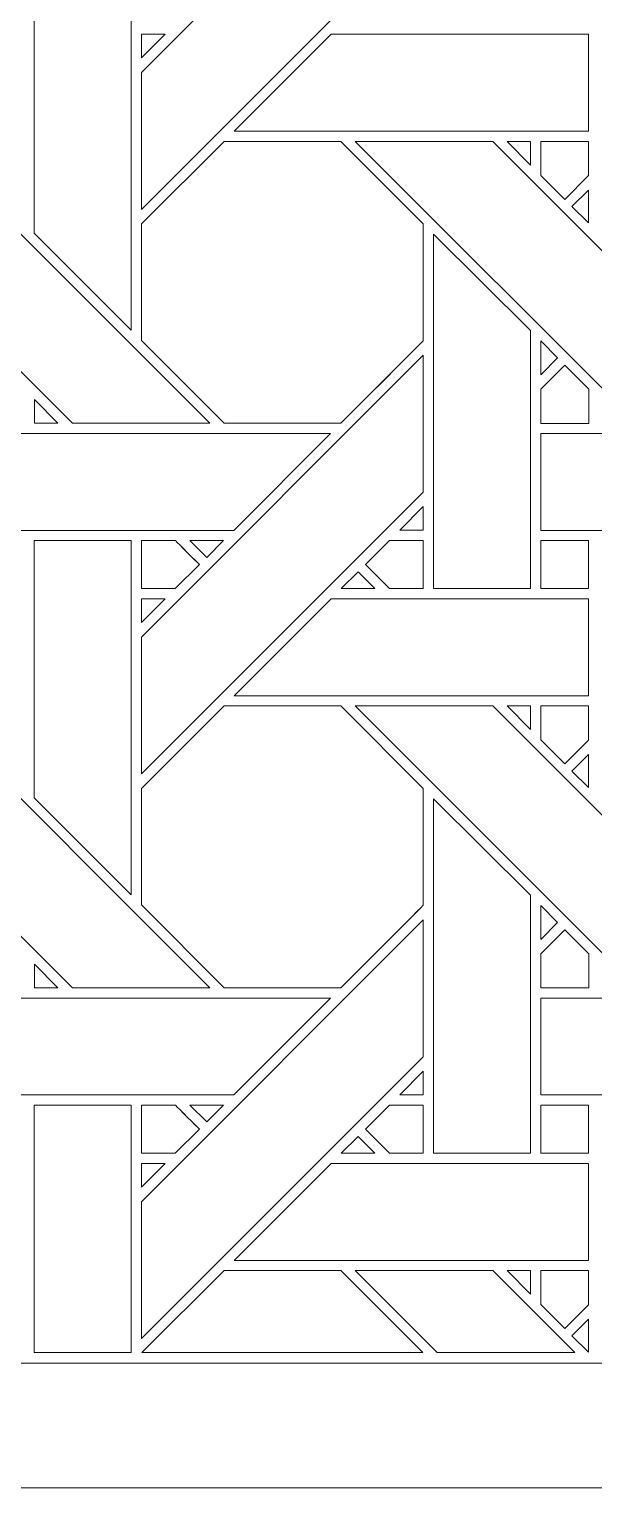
# Model space of a CAD drawing. Header units: inches. Extents: x 9.88 to 14.88, y 6.59 to 11.59.
# Drawn here: x 11.483 to 12.432, y 6.595 to 9.046 of the extents above; entities that cross this region are included whole.
import ezdxf

# ---------------------------------------------------------------- set-up
doc = ezdxf.new("R2010")
doc.units = ezdxf.units.IN
doc.header["$MEASUREMENT"] = 0
doc.layers.add('Design', color=7, linetype='Continuous', lineweight=0)

msp = doc.modelspace()

# ---------------------------------------------------------------- linework, layer by layer
at = {"layer": 'Design'}
for points, knots in [([(9.8829, 11.5948), (9.8829, 11.5948), (9.8829, 6.5948), (9.8829, 6.5948), (9.8829, 6.5948), (14.8829, 6.5948), (14.8829, 6.5948), (14.8829, 6.5948), (14.8829, 11.5948), (14.8829, 11.5948), (14.8829, 11.5948), (9.8829, 11.5948), (9.8829, 11.5948)], [0, 0, 0, 0, 1, 1, 1, 2, 2, 2, 3, 3, 3, 4, 4, 4, 4]), ([(10.0925, 11.3851), (10.0925, 11.3851), (10.0925, 6.8045), (10.0925, 6.8045), (10.0925, 6.8045), (14.6732, 6.8045), (14.6732, 6.8045), (14.6732, 6.8045), (14.6732, 11.3851), (14.6732, 11.3851), (14.6732, 11.3851), (10.0925, 11.3851), (10.0925, 11.3851)], [0, 0, 0, 0, 1, 1, 1, 2, 2, 2, 3, 3, 3, 4, 4, 4, 4]), ([(11.6717, 8.9731), (11.6717, 8.9731), (12.1453, 9.4467), (12.1453, 9.4467), (12.1453, 9.4467), (12.1453, 9.2166), (12.1453, 9.2166), (12.1453, 9.2166), (11.6717, 8.743), (11.6717, 8.743), (11.6717, 8.743), (11.6717, 8.9731), (11.6717, 8.9731)], [0, 0, 0, 0, 1, 1, 1, 2, 2, 2, 3, 3, 3, 4, 4, 4, 4]), ([(11.6545, 9.1352), (11.6545, 9.1352), (11.6545, 8.5401), (11.6545, 8.5401), (11.6545, 8.5401), (11.4916, 8.703), (11.4916, 8.703), (11.4916, 8.703), (11.4916, 9.1352), (11.4916, 9.1352), (11.4916, 9.1352), (11.6545, 9.1352), (11.6545, 9.1352)], [0, 0, 0, 0, 1, 1, 1, 2, 2, 2, 3, 3, 3, 4, 4, 4, 4]), ([(11.7115, 9.0373), (11.7115, 9.0373), (11.6717, 8.9975), (11.6717, 8.9975), (11.6717, 8.9975), (11.6717, 9.0373), (11.6717, 9.0373), (11.6717, 9.0373), (11.7115, 9.0373), (11.7115, 9.0373)], [0, 0, 0, 0, 1, 1, 1, 2, 2, 2, 3, 3, 3, 3]), ([(11.8275, 8.8745), (11.8275, 8.8745), (11.9904, 9.0373), (11.9904, 9.0373), (11.9904, 9.0373), (12.4228, 9.0373), (12.4228, 9.0373), (12.4228, 9.0373), (12.4228, 8.8745), (12.4228, 8.8745), (12.4228, 8.8745), (11.8275, 8.8745), (11.8275, 8.8745)], [0, 0, 0, 0, 1, 1, 1, 2, 2, 2, 3, 3, 3, 4, 4, 4, 4]), ([(11.313, 8.8573), (11.313, 8.8573), (11.7867, 8.3837), (11.7867, 8.3837), (11.7867, 8.3837), (11.5556, 8.3837), (11.5556, 8.3837), (11.5556, 8.3837), (11.0821, 8.8573), (11.0821, 8.8573), (11.0821, 8.8573), (11.313, 8.8573), (11.313, 8.8573)], [0, 0, 0, 0, 1, 1, 1, 2, 2, 2, 3, 3, 3, 4, 4, 4, 4]), ([(11.6717, 8.5229), (11.6717, 8.5229), (11.6717, 8.7186), (11.6717, 8.7186), (11.6717, 8.7186), (11.8104, 8.8573), (11.8104, 8.8573), (11.8104, 8.8573), (12.0066, 8.8573), (12.0066, 8.8573), (12.0066, 8.8573), (12.1453, 8.7186), (12.1453, 8.7186), (12.1453, 8.7186), (12.1453, 8.5224), (12.1453, 8.5224), (12.1275, 8.5045), (12.0156, 8.3927), (12.0066, 8.3837), (12.0066, 8.3837), (11.8109, 8.3837), (11.8109, 8.3837), (11.8109, 8.3837), (11.6717, 8.5229), (11.6717, 8.5229)], [0, 0, 0, 0, 1, 1, 1, 2, 2, 2, 3, 3, 3, 4, 4, 4, 5, 5, 5, 6, 6, 6, 7, 7, 7, 8, 8, 8, 8]), ([(11.6717, 8.7186), (11.6717, 8.7186), (11.8104, 8.8573), (11.8104, 8.8573), (11.8104, 8.8573), (12.0066, 8.8573), (12.0066, 8.8573), (12.0066, 8.8573), (12.1453, 8.7186), (12.1453, 8.7186), (12.1453, 8.7186), (12.1453, 8.5224), (12.1453, 8.5224), (12.1273, 8.5043), (12.0155, 8.3926), (12.0066, 8.3837), (12.0066, 8.3837), (11.8109, 8.3837), (11.8109, 8.3837), (11.8109, 8.3837), (11.6717, 8.5229), (11.6717, 8.5229), (11.6717, 8.5229), (11.6717, 8.7186), (11.6717, 8.7186)], [0, 0, 0, 0, 1, 1, 1, 2, 2, 2, 3, 3, 3, 4, 4, 4, 5, 5, 5, 6, 6, 6, 7, 7, 7, 8, 8, 8, 8]), ([(12.0308, 8.8573), (12.0308, 8.8573), (12.2618, 8.8573), (12.2618, 8.8573), (12.2618, 8.8573), (12.7354, 8.3837), (12.7354, 8.3837), (12.7354, 8.3837), (12.5044, 8.3837), (12.5044, 8.3837), (12.5044, 8.3837), (12.0308, 8.8573), (12.0308, 8.8573)], [0, 0, 0, 0, 1, 1, 1, 2, 2, 2, 3, 3, 3, 4, 4, 4, 4]), ([(12.3253, 8.8573), (12.3253, 8.8573), (12.3253, 8.8175), (12.3253, 8.8175), (12.3253, 8.8175), (12.2859, 8.8573), (12.2859, 8.8573), (12.2859, 8.8573), (12.3253, 8.8573), (12.3253, 8.8573)], [0, 0, 0, 0, 1, 1, 1, 2, 2, 2, 3, 3, 3, 3]), ([(12.4228, 8.8573), (12.4228, 8.8573), (12.4228, 8.7997), (12.4228, 8.7997), (12.4228, 8.7997), (12.3828, 8.7598), (12.3828, 8.7598), (12.3828, 8.7598), (12.3425, 8.8001), (12.3425, 8.8001), (12.3425, 8.8001), (12.3425, 8.8573), (12.3425, 8.8573), (12.3425, 8.8573), (12.4228, 8.8573), (12.4228, 8.8573)], [0, 0, 0, 0, 1, 1, 1, 2, 2, 2, 3, 3, 3, 4, 4, 4, 5, 5, 5, 5]), ([(12.3828, 8.7598), (12.3828, 8.7598), (12.3425, 8.8001), (12.3425, 8.8001), (12.3425, 8.8001), (12.3425, 8.8573), (12.3425, 8.8573), (12.3425, 8.8573), (12.4228, 8.8573), (12.4228, 8.8573), (12.4228, 8.8573), (12.4228, 8.7997), (12.4228, 8.7997), (12.4228, 8.7997), (12.3828, 8.7598), (12.3828, 8.7598)], [0, 0, 0, 0, 1, 1, 1, 2, 2, 2, 3, 3, 3, 4, 4, 4, 5, 5, 5, 5]), ([(12.4228, 8.7755), (12.4228, 8.7755), (12.4228, 8.7203), (12.4228, 8.7203), (12.4228, 8.7203), (12.395, 8.7477), (12.395, 8.7477), (12.395, 8.7477), (12.4228, 8.7755), (12.4228, 8.7755)], [0, 0, 0, 0, 1, 1, 1, 2, 2, 2, 3, 3, 3, 3]), ([(12.3252, 8.5394), (12.3252, 8.5394), (12.3252, 8.1057), (12.3252, 8.1057), (12.3252, 8.1057), (12.1625, 8.1057), (12.1625, 8.1057), (12.1625, 8.1057), (12.1625, 8.7015), (12.1625, 8.7015), (12.1625, 8.7015), (12.3252, 8.5394), (12.3252, 8.5394)], [0, 0, 0, 0, 1, 1, 1, 2, 2, 2, 3, 3, 3, 4, 4, 4, 4]), ([(12.3425, 8.4651), (12.3425, 8.4651), (12.3425, 8.5219), (12.3425, 8.5219), (12.3425, 8.5219), (12.3707, 8.4933), (12.3707, 8.4933), (12.3707, 8.4933), (12.3425, 8.4651), (12.3425, 8.4651)], [0, 0, 0, 0, 1, 1, 1, 2, 2, 2, 3, 3, 3, 3]), ([(11.6717, 8.0244), (11.6717, 8.0244), (12.1453, 8.498), (12.1453, 8.498), (12.1453, 8.498), (12.1453, 8.2679), (12.1453, 8.2679), (12.1453, 8.2679), (11.6717, 7.7943), (11.6717, 7.7943), (11.6717, 7.7943), (11.6717, 8.0244), (11.6717, 8.0244)], [0, 0, 0, 0, 1, 1, 1, 2, 2, 2, 3, 3, 3, 4, 4, 4, 4]), ([(12.3425, 8.3834), (12.3425, 8.3834), (12.3425, 8.4407), (12.3425, 8.4407), (12.3425, 8.4407), (12.3829, 8.4811), (12.3829, 8.4811), (12.3829, 8.4811), (12.4232, 8.4407), (12.4232, 8.4407), (12.4232, 8.4407), (12.4232, 8.3834), (12.4232, 8.3834), (12.4232, 8.3834), (12.3425, 8.3834), (12.3425, 8.3834)], [0, 0, 0, 0, 1, 1, 1, 2, 2, 2, 3, 3, 3, 4, 4, 4, 5, 5, 5, 5]), ([(12.3829, 8.4811), (12.3829, 8.4811), (12.4232, 8.4407), (12.4232, 8.4407), (12.4232, 8.4407), (12.4232, 8.3834), (12.4232, 8.3834), (12.4232, 8.3834), (12.3425, 8.3834), (12.3425, 8.3834), (12.3425, 8.3834), (12.3425, 8.4407), (12.3425, 8.4407), (12.3425, 8.4407), (12.3829, 8.4811), (12.3829, 8.4811)], [0, 0, 0, 0, 1, 1, 1, 2, 2, 2, 3, 3, 3, 4, 4, 4, 5, 5, 5, 5]), ([(11.5314, 8.3837), (11.5314, 8.3837), (11.4917, 8.3837), (11.4917, 8.3837), (11.4917, 8.3837), (11.4917, 8.4235), (11.4917, 8.4235), (11.4917, 8.4235), (11.5314, 8.3837), (11.5314, 8.3837)], [0, 0, 0, 0, 1, 1, 1, 2, 2, 2, 3, 3, 3, 3]), ([(11.3938, 8.2037), (11.3938, 8.2037), (11.3938, 8.3664), (11.3938, 8.3664), (11.3938, 8.3664), (11.9895, 8.3664), (11.9895, 8.3664), (11.9895, 8.3664), (11.8268, 8.2037), (11.8268, 8.2037), (11.8268, 8.2037), (11.3938, 8.2037), (11.3938, 8.2037)], [0, 0, 0, 0, 1, 1, 1, 2, 2, 2, 3, 3, 3, 4, 4, 4, 4]), ([(12.3425, 8.2037), (12.3425, 8.2037), (12.3425, 8.3664), (12.3425, 8.3664), (12.3425, 8.3664), (12.9383, 8.3664), (12.9383, 8.3664), (12.9383, 8.3664), (12.7755, 8.2037), (12.7755, 8.2037), (12.7755, 8.2037), (12.3425, 8.2037), (12.3425, 8.2037)], [0, 0, 0, 0, 1, 1, 1, 2, 2, 2, 3, 3, 3, 4, 4, 4, 4]), ([(12.1056, 8.2038), (12.1056, 8.2038), (12.1453, 8.2435), (12.1453, 8.2435), (12.1453, 8.2435), (12.1453, 8.2038), (12.1453, 8.2038), (12.1453, 8.2038), (12.1056, 8.2038), (12.1056, 8.2038)], [0, 0, 0, 0, 1, 1, 1, 2, 2, 2, 3, 3, 3, 3]), ([(11.6545, 8.1865), (11.6545, 8.1865), (11.6545, 7.5914), (11.6545, 7.5914), (11.6545, 7.5914), (11.4916, 7.7543), (11.4916, 7.7543), (11.4916, 7.7543), (11.4916, 8.1865), (11.4916, 8.1865), (11.4916, 8.1865), (11.6545, 8.1865), (11.6545, 8.1865)], [0, 0, 0, 0, 1, 1, 1, 2, 2, 2, 3, 3, 3, 4, 4, 4, 4]), ([(11.7691, 8.1461), (11.7691, 8.1461), (11.7286, 8.1057), (11.7286, 8.1057), (11.7286, 8.1057), (11.6717, 8.1057), (11.6717, 8.1057), (11.6717, 8.1057), (11.6717, 8.1865), (11.6717, 8.1865), (11.6717, 8.1865), (11.7287, 8.1865), (11.7287, 8.1865), (11.7339, 8.1813), (11.7646, 8.1505), (11.7691, 8.1461)], [0, 0, 0, 0, 1, 1, 1, 2, 2, 2, 3, 3, 3, 4, 4, 4, 5, 5, 5, 5]), ([(11.6717, 8.1865), (11.6717, 8.1865), (11.7287, 8.1865), (11.7287, 8.1865), (11.734, 8.1812), (11.7648, 8.1503), (11.7691, 8.1461), (11.7691, 8.1461), (11.7286, 8.1057), (11.7286, 8.1057), (11.7286, 8.1057), (11.6717, 8.1057), (11.6717, 8.1057), (11.6717, 8.1057), (11.6717, 8.1865), (11.6717, 8.1865)], [0, 0, 0, 0, 1, 1, 1, 2, 2, 2, 3, 3, 3, 4, 4, 4, 5, 5, 5, 5]), ([(11.8096, 8.1865), (11.8096, 8.1865), (11.7813, 8.1583), (11.7813, 8.1583), (11.7813, 8.1583), (11.7531, 8.1865), (11.7531, 8.1865), (11.7531, 8.1865), (11.8096, 8.1865), (11.8096, 8.1865)], [0, 0, 0, 0, 1, 1, 1, 2, 2, 2, 3, 3, 3, 3]), ([(12.0883, 8.1865), (12.0883, 8.1865), (12.1453, 8.1865), (12.1453, 8.1865), (12.1453, 8.1865), (12.1453, 8.1057), (12.1453, 8.1057), (12.1453, 8.1057), (12.0882, 8.1057), (12.0882, 8.1057), (12.0882, 8.1057), (12.0479, 8.1461), (12.0479, 8.1461), (12.0479, 8.1461), (12.0883, 8.1865), (12.0883, 8.1865)], [0, 0, 0, 0, 1, 1, 1, 2, 2, 2, 3, 3, 3, 4, 4, 4, 5, 5, 5, 5]), ([(12.0479, 8.1461), (12.0479, 8.1461), (12.0883, 8.1865), (12.0883, 8.1865), (12.0883, 8.1865), (12.1453, 8.1865), (12.1453, 8.1865), (12.1453, 8.1865), (12.1453, 8.1057), (12.1453, 8.1057), (12.1453, 8.1057), (12.0882, 8.1057), (12.0882, 8.1057), (12.0882, 8.1057), (12.0479, 8.1461), (12.0479, 8.1461)], [0, 0, 0, 0, 1, 1, 1, 2, 2, 2, 3, 3, 3, 4, 4, 4, 5, 5, 5, 5]), ([(12.3425, 8.1865), (12.3425, 8.1865), (12.4228, 8.1865), (12.4228, 8.1865), (12.4228, 8.1865), (12.4228, 8.1057), (12.4228, 8.1057), (12.4228, 8.1057), (12.3425, 8.1057), (12.3425, 8.1057), (12.3425, 8.1057), (12.3425, 8.1865), (12.3425, 8.1865)], [0, 0, 0, 0, 1, 1, 1, 2, 2, 2, 3, 3, 3, 4, 4, 4, 4]), ([(12.4228, 8.1865), (12.4228, 8.1865), (12.4228, 8.1057), (12.4228, 8.1057), (12.4228, 8.1057), (12.3425, 8.1057), (12.3425, 8.1057), (12.3425, 8.1057), (12.3425, 8.1865), (12.3425, 8.1865), (12.3425, 8.1865), (12.4228, 8.1865), (12.4228, 8.1865)], [0, 0, 0, 0, 1, 1, 1, 2, 2, 2, 3, 3, 3, 4, 4, 4, 4]), ([(12.064, 8.1057), (12.064, 8.1057), (12.0075, 8.1057), (12.0075, 8.1057), (12.0075, 8.1057), (12.0358, 8.1339), (12.0358, 8.1339), (12.0358, 8.1339), (12.064, 8.1057), (12.064, 8.1057)], [0, 0, 0, 0, 1, 1, 1, 2, 2, 2, 3, 3, 3, 3]), ([(11.7115, 8.0885), (11.7115, 8.0885), (11.6717, 8.0487), (11.6717, 8.0487), (11.6717, 8.0487), (11.6717, 8.0885), (11.6717, 8.0885), (11.6717, 8.0885), (11.7115, 8.0885), (11.7115, 8.0885)], [0, 0, 0, 0, 1, 1, 1, 2, 2, 2, 3, 3, 3, 3]), ([(11.8275, 7.9257), (11.8275, 7.9257), (11.9904, 8.0885), (11.9904, 8.0885), (11.9904, 8.0885), (12.4228, 8.0885), (12.4228, 8.0885), (12.4228, 8.0885), (12.4228, 7.9257), (12.4228, 7.9257), (12.4228, 7.9257), (11.8275, 7.9257), (11.8275, 7.9257)], [0, 0, 0, 0, 1, 1, 1, 2, 2, 2, 3, 3, 3, 4, 4, 4, 4]), ([(11.0821, 7.9086), (11.0821, 7.9086), (11.313, 7.9086), (11.313, 7.9086), (11.313, 7.9086), (11.7867, 7.435), (11.7867, 7.435), (11.7867, 7.435), (11.5556, 7.435), (11.5556, 7.435), (11.5556, 7.435), (11.0821, 7.9086), (11.0821, 7.9086)], [0, 0, 0, 0, 1, 1, 1, 2, 2, 2, 3, 3, 3, 4, 4, 4, 4]), ([(11.6717, 7.5742), (11.6717, 7.5742), (11.6717, 7.7699), (11.6717, 7.7699), (11.6717, 7.7699), (11.8104, 7.9086), (11.8104, 7.9086), (11.8104, 7.9086), (12.0066, 7.9086), (12.0066, 7.9086), (12.0066, 7.9086), (12.1453, 7.7699), (12.1453, 7.7699), (12.1453, 7.7699), (12.1453, 7.5737), (12.1453, 7.5737), (12.1275, 7.5557), (12.0156, 7.444), (12.0066, 7.435), (12.0066, 7.435), (11.8109, 7.435), (11.8109, 7.435), (11.8109, 7.435), (11.6717, 7.5742), (11.6717, 7.5742)], [0, 0, 0, 0, 1, 1, 1, 2, 2, 2, 3, 3, 3, 4, 4, 4, 5, 5, 5, 6, 6, 6, 7, 7, 7, 8, 8, 8, 8]), ([(11.8109, 7.435), (11.8109, 7.435), (11.6717, 7.5742), (11.6717, 7.5742), (11.6717, 7.5742), (11.6717, 7.7699), (11.6717, 7.7699), (11.6717, 7.7699), (11.8104, 7.9086), (11.8104, 7.9086), (11.8104, 7.9086), (12.0066, 7.9086), (12.0066, 7.9086), (12.0066, 7.9086), (12.1453, 7.7699), (12.1453, 7.7699), (12.1453, 7.7699), (12.1453, 7.5737), (12.1453, 7.5737), (12.1274, 7.5556), (12.0155, 7.4439), (12.0066, 7.435), (12.0066, 7.435), (11.8109, 7.435), (11.8109, 7.435)], [0, 0, 0, 0, 1, 1, 1, 2, 2, 2, 3, 3, 3, 4, 4, 4, 5, 5, 5, 6, 6, 6, 7, 7, 7, 8, 8, 8, 8]), ([(12.0308, 7.9086), (12.0308, 7.9086), (12.2618, 7.9086), (12.2618, 7.9086), (12.2618, 7.9086), (12.7354, 7.435), (12.7354, 7.435), (12.7354, 7.435), (12.5044, 7.435), (12.5044, 7.435), (12.5044, 7.435), (12.0308, 7.9086), (12.0308, 7.9086)], [0, 0, 0, 0, 1, 1, 1, 2, 2, 2, 3, 3, 3, 4, 4, 4, 4]), ([(12.3253, 7.9086), (12.3253, 7.9086), (12.3253, 7.8688), (12.3253, 7.8688), (12.3253, 7.8688), (12.2859, 7.9086), (12.2859, 7.9086), (12.2859, 7.9086), (12.3253, 7.9086), (12.3253, 7.9086)], [0, 0, 0, 0, 1, 1, 1, 2, 2, 2, 3, 3, 3, 3]), ([(12.4228, 7.9086), (12.4228, 7.9086), (12.4228, 7.851), (12.4228, 7.851), (12.4228, 7.851), (12.3828, 7.8111), (12.3828, 7.8111), (12.3828, 7.8111), (12.3425, 7.8514), (12.3425, 7.8514), (12.3425, 7.8514), (12.3425, 7.9086), (12.3425, 7.9086), (12.3425, 7.9086), (12.4228, 7.9086), (12.4228, 7.9086)], [0, 0, 0, 0, 1, 1, 1, 2, 2, 2, 3, 3, 3, 4, 4, 4, 5, 5, 5, 5]), ([(12.3828, 7.8111), (12.3828, 7.8111), (12.3425, 7.8514), (12.3425, 7.8514), (12.3425, 7.8514), (12.3425, 7.9086), (12.3425, 7.9086), (12.3425, 7.9086), (12.4228, 7.9086), (12.4228, 7.9086), (12.4228, 7.9086), (12.4228, 7.851), (12.4228, 7.851), (12.4228, 7.851), (12.3828, 7.8111), (12.3828, 7.8111)], [0, 0, 0, 0, 1, 1, 1, 2, 2, 2, 3, 3, 3, 4, 4, 4, 5, 5, 5, 5]), ([(12.4228, 7.8268), (12.4228, 7.8268), (12.4228, 7.7716), (12.4228, 7.7716), (12.4228, 7.7716), (12.395, 7.799), (12.395, 7.799), (12.395, 7.799), (12.4228, 7.8268), (12.4228, 7.8268)], [0, 0, 0, 0, 1, 1, 1, 2, 2, 2, 3, 3, 3, 3]), ([(12.3252, 7.5906), (12.3252, 7.5906), (12.3252, 7.157), (12.3252, 7.157), (12.3252, 7.157), (12.1625, 7.157), (12.1625, 7.157), (12.1625, 7.157), (12.1625, 7.7528), (12.1625, 7.7528), (12.1625, 7.7528), (12.3252, 7.5906), (12.3252, 7.5906)], [0, 0, 0, 0, 1, 1, 1, 2, 2, 2, 3, 3, 3, 4, 4, 4, 4]), ([(12.3425, 7.5164), (12.3425, 7.5164), (12.3425, 7.5732), (12.3425, 7.5732), (12.3425, 7.5732), (12.3707, 7.5446), (12.3707, 7.5446), (12.3707, 7.5446), (12.3425, 7.5164), (12.3425, 7.5164)], [0, 0, 0, 0, 1, 1, 1, 2, 2, 2, 3, 3, 3, 3]), ([(11.6717, 7.0756), (11.6717, 7.0756), (12.1453, 7.5492), (12.1453, 7.5492), (12.1453, 7.5492), (12.1453, 7.3192), (12.1453, 7.3192), (12.1453, 7.3192), (11.6717, 6.8455), (11.6717, 6.8455), (11.6717, 6.8455), (11.6717, 7.0756), (11.6717, 7.0756)], [0, 0, 0, 0, 1, 1, 1, 2, 2, 2, 3, 3, 3, 4, 4, 4, 4]), ([(12.3425, 7.4347), (12.3425, 7.4347), (12.3425, 7.492), (12.3425, 7.492), (12.3425, 7.492), (12.3829, 7.5323), (12.3829, 7.5323), (12.3829, 7.5323), (12.4232, 7.492), (12.4232, 7.492), (12.4232, 7.492), (12.4232, 7.4347), (12.4232, 7.4347), (12.4232, 7.4347), (12.3425, 7.4347), (12.3425, 7.4347)], [0, 0, 0, 0, 1, 1, 1, 2, 2, 2, 3, 3, 3, 4, 4, 4, 5, 5, 5, 5]), ([(12.3829, 7.5323), (12.3829, 7.5323), (12.4232, 7.492), (12.4232, 7.492), (12.4232, 7.492), (12.4232, 7.4347), (12.4232, 7.4347), (12.4232, 7.4347), (12.3425, 7.4347), (12.3425, 7.4347), (12.3425, 7.4347), (12.3425, 7.492), (12.3425, 7.492), (12.3425, 7.492), (12.3829, 7.5323), (12.3829, 7.5323)], [0, 0, 0, 0, 1, 1, 1, 2, 2, 2, 3, 3, 3, 4, 4, 4, 5, 5, 5, 5]), ([(11.5314, 7.4349), (11.5314, 7.4349), (11.4917, 7.4349), (11.4917, 7.4349), (11.4917, 7.4349), (11.4917, 7.4747), (11.4917, 7.4747), (11.4917, 7.4747), (11.5314, 7.4349), (11.5314, 7.4349)], [0, 0, 0, 0, 1, 1, 1, 2, 2, 2, 3, 3, 3, 3]), ([(11.3938, 7.255), (11.3938, 7.255), (11.3938, 7.4177), (11.3938, 7.4177), (11.3938, 7.4177), (11.9895, 7.4177), (11.9895, 7.4177), (11.9895, 7.4177), (11.8268, 7.255), (11.8268, 7.255), (11.8268, 7.255), (11.3938, 7.255), (11.3938, 7.255)], [0, 0, 0, 0, 1, 1, 1, 2, 2, 2, 3, 3, 3, 4, 4, 4, 4]), ([(12.3425, 7.255), (12.3425, 7.255), (12.3425, 7.4177), (12.3425, 7.4177), (12.3425, 7.4177), (12.9382, 7.4177), (12.9382, 7.4177), (12.9382, 7.4177), (12.7755, 7.255), (12.7755, 7.255), (12.7755, 7.255), (12.3425, 7.255), (12.3425, 7.255)], [0, 0, 0, 0, 1, 1, 1, 2, 2, 2, 3, 3, 3, 4, 4, 4, 4]), ([(12.1056, 7.255), (12.1056, 7.255), (12.1453, 7.2948), (12.1453, 7.2948), (12.1453, 7.2948), (12.1453, 7.255), (12.1453, 7.255), (12.1453, 7.255), (12.1056, 7.255), (12.1056, 7.255)], [0, 0, 0, 0, 1, 1, 1, 2, 2, 2, 3, 3, 3, 3]), ([(11.4916, 6.8219), (11.4916, 6.8219), (11.4916, 7.2377), (11.4916, 7.2377), (11.4916, 7.2377), (11.6545, 7.2377), (11.6545, 7.2377), (11.6545, 7.2377), (11.6545, 6.8219), (11.6545, 6.8219), (11.6545, 6.8219), (11.4916, 6.8219), (11.4916, 6.8219)], [0, 0, 0, 0, 1, 1, 1, 2, 2, 2, 3, 3, 3, 4, 4, 4, 4]), ([(11.6717, 7.2377), (11.6717, 7.2377), (11.7287, 7.2377), (11.7287, 7.2377), (11.7339, 7.2326), (11.7646, 7.2018), (11.7691, 7.1974), (11.7691, 7.1974), (11.7286, 7.1569), (11.7286, 7.1569), (11.7286, 7.1569), (11.6717, 7.1569), (11.6717, 7.1569), (11.6717, 7.1569), (11.6717, 7.2377), (11.6717, 7.2377)], [0, 0, 0, 0, 1, 1, 1, 2, 2, 2, 3, 3, 3, 4, 4, 4, 5, 5, 5, 5]), ([(11.6717, 7.1569), (11.6717, 7.1569), (11.6717, 7.2377), (11.6717, 7.2377), (11.6717, 7.2377), (11.7287, 7.2377), (11.7287, 7.2377), (11.734, 7.2325), (11.7648, 7.2017), (11.7691, 7.1974), (11.7691, 7.1974), (11.7286, 7.1569), (11.7286, 7.1569), (11.7286, 7.1569), (11.6717, 7.1569), (11.6717, 7.1569)], [0, 0, 0, 0, 1, 1, 1, 2, 2, 2, 3, 3, 3, 4, 4, 4, 5, 5, 5, 5]), ([(11.7531, 7.2377), (11.7531, 7.2377), (11.8096, 7.2377), (11.8096, 7.2377), (11.8096, 7.2377), (11.7813, 7.2096), (11.7813, 7.2096), (11.7813, 7.2096), (11.7531, 7.2377), (11.7531, 7.2377)], [0, 0, 0, 0, 1, 1, 1, 2, 2, 2, 3, 3, 3, 3]), ([(12.0883, 7.2377), (12.0883, 7.2377), (12.1453, 7.2377), (12.1453, 7.2377), (12.1453, 7.2377), (12.1453, 7.1569), (12.1453, 7.1569), (12.1453, 7.1569), (12.0882, 7.1569), (12.0882, 7.1569), (12.0882, 7.1569), (12.0479, 7.1973), (12.0479, 7.1973), (12.0479, 7.1973), (12.0883, 7.2377), (12.0883, 7.2377)], [0, 0, 0, 0, 1, 1, 1, 2, 2, 2, 3, 3, 3, 4, 4, 4, 5, 5, 5, 5]), ([(12.0479, 7.1973), (12.0479, 7.1973), (12.0883, 7.2377), (12.0883, 7.2377), (12.0883, 7.2377), (12.1453, 7.2377), (12.1453, 7.2377), (12.1453, 7.2377), (12.1453, 7.1569), (12.1453, 7.1569), (12.1453, 7.1569), (12.0882, 7.1569), (12.0882, 7.1569), (12.0882, 7.1569), (12.0479, 7.1973), (12.0479, 7.1973)], [0, 0, 0, 0, 1, 1, 1, 2, 2, 2, 3, 3, 3, 4, 4, 4, 5, 5, 5, 5]), ([(12.3425, 7.1569), (12.3425, 7.1569), (12.3425, 7.2377), (12.3425, 7.2377), (12.3425, 7.2377), (12.4228, 7.2377), (12.4228, 7.2377), (12.4228, 7.2377), (12.4228, 7.1569), (12.4228, 7.1569), (12.4228, 7.1569), (12.3425, 7.1569), (12.3425, 7.1569)], [0, 0, 0, 0, 1, 1, 1, 2, 2, 2, 3, 3, 3, 4, 4, 4, 4]), ([(12.3425, 7.2377), (12.3425, 7.2377), (12.4228, 7.2377), (12.4228, 7.2377), (12.4228, 7.2377), (12.4228, 7.1569), (12.4228, 7.1569), (12.4228, 7.1569), (12.3425, 7.1569), (12.3425, 7.1569), (12.3425, 7.1569), (12.3425, 7.2377), (12.3425, 7.2377)], [0, 0, 0, 0, 1, 1, 1, 2, 2, 2, 3, 3, 3, 4, 4, 4, 4]), ([(12.064, 7.157), (12.064, 7.157), (12.0075, 7.157), (12.0075, 7.157), (12.0075, 7.157), (12.0358, 7.1852), (12.0358, 7.1852), (12.0358, 7.1852), (12.064, 7.157), (12.064, 7.157)], [0, 0, 0, 0, 1, 1, 1, 2, 2, 2, 3, 3, 3, 3]), ([(11.7115, 7.1398), (11.7115, 7.1398), (11.6717, 7.1), (11.6717, 7.1), (11.6717, 7.1), (11.6717, 7.1398), (11.6717, 7.1398), (11.6717, 7.1398), (11.7115, 7.1398), (11.7115, 7.1398)], [0, 0, 0, 0, 1, 1, 1, 2, 2, 2, 3, 3, 3, 3]), ([(11.8275, 6.977), (11.8275, 6.977), (11.9904, 7.1398), (11.9904, 7.1398), (11.9904, 7.1398), (12.4228, 7.1398), (12.4228, 7.1398), (12.4228, 7.1398), (12.4228, 6.977), (12.4228, 6.977), (12.4228, 6.977), (11.8275, 6.977), (11.8275, 6.977)], [0, 0, 0, 0, 1, 1, 1, 2, 2, 2, 3, 3, 3, 4, 4, 4, 4]), ([(11.6724, 6.8219), (11.6724, 6.8219), (11.8104, 6.9598), (11.8104, 6.9598), (11.8104, 6.9598), (12.0066, 6.9598), (12.0066, 6.9598), (12.0066, 6.9598), (12.1446, 6.8219), (12.1446, 6.8219), (12.1446, 6.8219), (11.6724, 6.8219), (11.6724, 6.8219)], [0, 0, 0, 0, 1, 1, 1, 2, 2, 2, 3, 3, 3, 4, 4, 4, 4]), ([(11.6724, 6.8219), (11.6724, 6.8219), (11.8104, 6.9598), (11.8104, 6.9598), (11.8104, 6.9598), (12.0066, 6.9598), (12.0066, 6.9598), (12.0066, 6.9598), (12.1446, 6.8219), (12.1446, 6.8219), (12.1446, 6.8219), (11.6724, 6.8219), (11.6724, 6.8219)], [0, 0, 0, 0, 1, 1, 1, 2, 2, 2, 3, 3, 3, 4, 4, 4, 4]), ([(12.1688, 6.8219), (12.1688, 6.8219), (12.0308, 6.9599), (12.0308, 6.9599), (12.0308, 6.9599), (12.2618, 6.9599), (12.2618, 6.9599), (12.2618, 6.9599), (12.3998, 6.8219), (12.3998, 6.8219), (12.3998, 6.8219), (12.1688, 6.8219), (12.1688, 6.8219)], [0, 0, 0, 0, 1, 1, 1, 2, 2, 2, 3, 3, 3, 4, 4, 4, 4]), ([(12.3253, 6.9599), (12.3253, 6.9599), (12.3253, 6.92), (12.3253, 6.92), (12.3253, 6.92), (12.2859, 6.9599), (12.2859, 6.9599), (12.2859, 6.9599), (12.3253, 6.9599), (12.3253, 6.9599)], [0, 0, 0, 0, 1, 1, 1, 2, 2, 2, 3, 3, 3, 3]), ([(12.4228, 6.9599), (12.4228, 6.9599), (12.4228, 6.9023), (12.4228, 6.9023), (12.4228, 6.9023), (12.3828, 6.8623), (12.3828, 6.8623), (12.3828, 6.8623), (12.3425, 6.9027), (12.3425, 6.9027), (12.3425, 6.9027), (12.3425, 6.9599), (12.3425, 6.9599), (12.3425, 6.9599), (12.4228, 6.9599), (12.4228, 6.9599)], [0, 0, 0, 0, 1, 1, 1, 2, 2, 2, 3, 3, 3, 4, 4, 4, 5, 5, 5, 5]), ([(12.3425, 6.9599), (12.3425, 6.9599), (12.4228, 6.9599), (12.4228, 6.9599), (12.4228, 6.9599), (12.4228, 6.9023), (12.4228, 6.9023), (12.4228, 6.9023), (12.3828, 6.8623), (12.3828, 6.8623), (12.3828, 6.8623), (12.3425, 6.9027), (12.3425, 6.9027), (12.3425, 6.9027), (12.3425, 6.9599), (12.3425, 6.9599)], [0, 0, 0, 0, 1, 1, 1, 2, 2, 2, 3, 3, 3, 4, 4, 4, 5, 5, 5, 5]), ([(12.4228, 6.878), (12.4228, 6.878), (12.4228, 6.8229), (12.4228, 6.8229), (12.4228, 6.8229), (12.395, 6.8503), (12.395, 6.8503), (12.395, 6.8503), (12.4228, 6.878), (12.4228, 6.878)], [0, 0, 0, 0, 1, 1, 1, 2, 2, 2, 3, 3, 3, 3])]:
    msp.add_open_spline(points, degree=3, knots=knots, dxfattribs=at)

doc.saveas('drawing.dxf')
